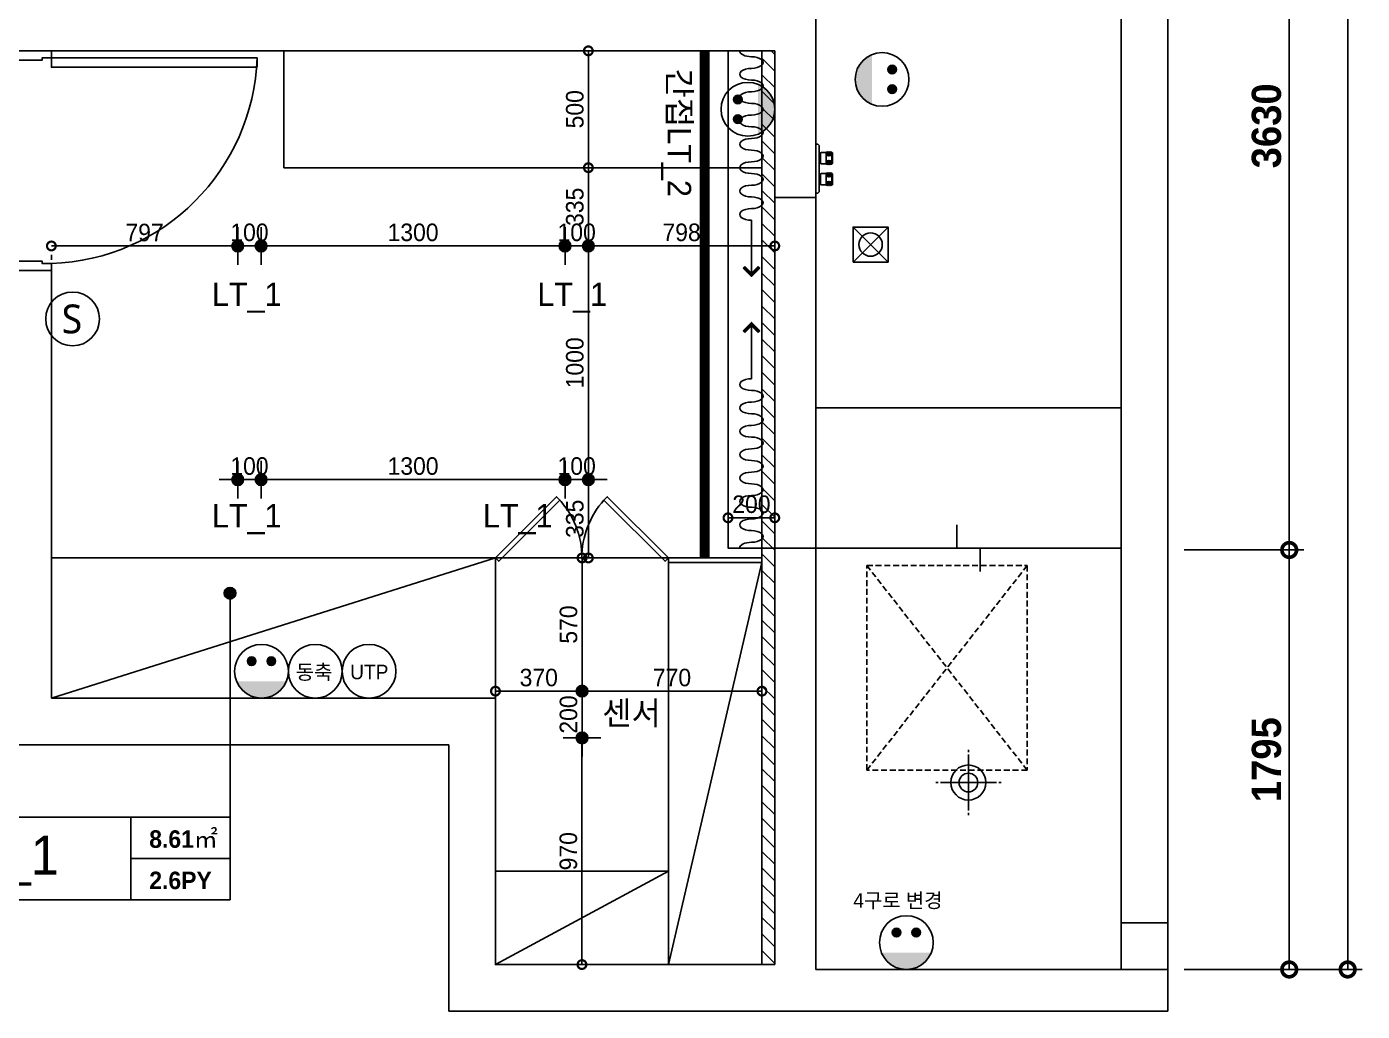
# Model space of a CAD drawing. Header units: inches. Extents: x 157163 to 245256, y -61743 to -20857.
# Drawn here: x 234277 to 239991, y -33965 to -29752 of the extents above; entities that cross this region are included whole.
import ezdxf
from ezdxf.enums import TextEntityAlignment as Align

# ---------------------------------------------------------------- set-up
doc = ezdxf.new("R2010")
doc.units = ezdxf.units.IN
doc.header["$LTSCALE"] = 50
doc.header["$MEASUREMENT"] = 0
doc.linetypes.add('DASHED', pattern=[0.75, 0.5, -0.25])
doc.linetypes.add('HID', pattern=[2.5, 1.5, -1])
for name, color, linetype in [('0-ELC TEXT', 7, 'Continuous'), ('01. F-소품', 3, 'Continuous'), ('03-TEXT', 3, 'Continuous'), ('04-WIN', 4, 'Continuous'), ('06-FUR', 6, 'Continuous'), ('06-LIGHT', 4, 'Continuous'), ('07-DIM WAL', 5, 'Continuous'), ('3.기호.계단선', 30, 'Continuous'), ('CEIL-DOOR', 6, 'Continuous'), ('CO-DO-FR', 7, 'Continuous'), ('CO-DOOR', 8, 'Continuous'), ('F-WALL1', 2, 'Continuous'), ('fin', 5, 'Continuous'), ('FUR', 8, 'DASHED'), ('HAT', 5, 'Continuous'), ('RC-LIGHT', 7, 'Continuous'), ('U-LANP', 6, 'Continuous'), ('설비', 140, 'Continuous')]:
    doc.layers.add(name, color=color, linetype=linetype)
doc.styles.add('넥슨고딕', font='NEXONLv1GothicBold.ttf')
doc.styles.add('스타일1', font='HY울릉도M.TTF')
doc.styles.add('코레일둥고', font='Korail_Round_Gothic_Medium.ttf')
doc.dimstyles.new('30', dxfattribs={"dimscale": 30, "dimtxt": 2.5, "dimasz": 2.5, "dimexe": 1.25, "dimexo": 2, "dimtad": 1, "dimdec": 0, "dimtxsty": '스타일1', "dimblk": 'DOTSMALL', "dimcen": 2.5, "dimclrd": 1, "dimclre": 1, "dimclrt": 7, "dimadec": 0, "dimazin": 0, "dimtfac": 1, "dimtdec": 0, "dimtix": 1, "dimtmove": 0, "dimatfit": 3, "dimldrblk": 'DOTSMALL', "dimfxl": 1.25, "dimarcsym": 0})
doc.dimstyles.new('50', dxfattribs={"dimscale": 50, "dimtxt": 2.5, "dimasz": 2.5, "dimexe": 1.25, "dimexo": 2, "dimtad": 1, "dimdec": 0, "dimtxsty": '넥슨고딕', "dimblk": 'DOTSMALL', "dimcen": 2.5, "dimclrd": 1, "dimclre": 1, "dimclrt": 7, "dimadec": 0, "dimazin": 0, "dimtfac": 1, "dimtdec": 0, "dimtix": 1, "dimtmove": 0, "dimatfit": 3, "dimldrblk": 'DOTSMALL', "dimfxl": 1.25, "dimarcsym": 0})

# ---------------------------------------------------------------- blocks, each defined once
blk = doc.blocks.new('_DOTSMALL')
at = {"color": 0, "linetype": 'ByBlock', "const_width": 0.5}
blk.add_lwpolyline([(-0.0625, 0, 1), (0.0625, 0, 1)], format="xyb", close=True, dxfattribs=at)
blk = doc.blocks.new('*D53')
at = {"layer": '07-DIM WAL', "color": 1, "lineweight": -2, "transparency": 16777216}
for p, q in [((239228.3, -24165.9), (239990.8, -24165.9)), ((239928.3, -24165.9), (239928.3, -33785.9)), ((239228.3, -33785.9), (239990.8, -33785.9))]:
    blk.add_line(p, q, dxfattribs=at)
at = {"layer": 'Defpoints', "color": 0, "transparency": 16777216}
for p in [(239128.3, -24165.9), (239128.3, -33785.9), (239928.3, -33785.9)]:
    blk.add_point(p, dxfattribs=at)
at = {"layer": '07-DIM WAL', "color": 1, "lineweight": -2, "transparency": 16777216, "xscale": 125, "yscale": 125, "zscale": 125}
for p, rotation in [((239928.3, -24165.9), 90), ((239928.3, -33785.9), 270)]:
    blk.add_blockref('_DOTSMALL', p, dxfattribs=dict(at, rotation=rotation))
at = {"layer": '07-DIM WAL', "color": 7, "transparency": 16777216, "insert": (239831.5, -28975.9), "char_height": 125, "attachment_point": 5, "rotation": 90, "style": '넥슨고딕'}
blk.add_mtext('9620', dxfattribs=at)
blk = doc.blocks.new('*D54')
at = {"layer": '07-DIM WAL', "color": 1, "lineweight": -2, "transparency": 16777216}
for p, q in [((239228.3, -31990.9), (239740.8, -31990.9)), ((239678.3, -33785.9), (239678.3, -31990.9)), ((239228.3, -33785.9), (239740.8, -33785.9))]:
    blk.add_line(p, q, dxfattribs=at)
at = {"layer": 'Defpoints', "color": 0, "transparency": 16777216}
for p in [(239128.3, -31990.9), (239678.3, -31990.9), (239128.3, -33785.9)]:
    blk.add_point(p, dxfattribs=at)
at = {"layer": '07-DIM WAL', "color": 1, "lineweight": -2, "transparency": 16777216, "xscale": 125, "yscale": 125, "zscale": 125}
for p, rotation in [((239678.3, -31990.9), 90), ((239678.3, -33785.9), 270)]:
    blk.add_blockref('_DOTSMALL', p, dxfattribs=dict(at, rotation=rotation))
at = {"layer": '07-DIM WAL', "color": 7, "transparency": 16777216, "insert": (239581.5, -32888.4), "char_height": 125, "attachment_point": 5, "rotation": 90, "style": '넥슨고딕'}
blk.add_mtext('1795', dxfattribs=at)
blk = doc.blocks.new('*D55')
at = {"layer": '07-DIM WAL', "color": 1, "lineweight": -2, "transparency": 16777216}
for p, q in [((239228.3, -28360.9), (239740.8, -28360.9)), ((239678.3, -31990.9), (239678.3, -28360.9)), ((239228.3, -31990.9), (239740.8, -31990.9))]:
    blk.add_line(p, q, dxfattribs=at)
at = {"layer": 'Defpoints', "color": 0, "transparency": 16777216}
for p in [(239128.3, -28360.9), (239678.3, -28360.9), (239128.3, -31990.9)]:
    blk.add_point(p, dxfattribs=at)
at = {"layer": '07-DIM WAL', "color": 1, "lineweight": -2, "transparency": 16777216, "xscale": 125, "yscale": 125, "zscale": 125}
for p, rotation in [((239678.3, -28360.9), 90), ((239678.3, -31990.9), 270)]:
    blk.add_blockref('_DOTSMALL', p, dxfattribs=dict(at, rotation=rotation))
at = {"layer": '07-DIM WAL', "color": 7, "transparency": 16777216, "insert": (239581.5, -30175.9), "char_height": 125, "attachment_point": 5, "rotation": 90, "style": '넥슨고딕'}
blk.add_mtext('3630', dxfattribs=at)
blk = doc.blocks.new('A$C004A4CAE')
at = {"layer": 'fin', "color": 6}
for p, q in [((36, 69), (36, 70)), ((84, 69), (36, 69)), ((51, 63), (36, 63)), ((82, 72), (38, 72)), ((84, 63), (69, 63)), ((84, 69), (84, 70)), ((126, 69), (126, 70)), ((174, 69), (126, 69)), ((141, 63), (126, 63)), ((172, 72), (128, 72)), ((174, 63), (159, 63)), ((174, 69), (174, 70)), ((0, 0), (0, 5)), ((200, 15), (10, 15)), ((51, 57), (36, 57)), ((51, 51), (36, 51)), ((36, 23), (36, 45)), ((84, 45), (36, 45)), ((82, 21), (38, 21)), ((43, 15), (43, 21)), ((84, 57), (69, 57)), ((84, 51), (69, 51)), ((77, 15), (77, 21)), ((84, 23), (84, 45)), ((141, 57), (126, 57)), ((141, 51), (126, 51)), ((174, 45), (126, 45)), ((126, 23), (126, 45)), ((172, 21), (128, 21)), ((133, 15), (133, 21)), ((174, 57), (159, 57)), ((174, 51), (159, 51)), ((167, 15), (167, 21)), ((174, 23), (174, 45)), ((210, 0), (210, 5))]:
    blk.add_line(p, q, dxfattribs=at)
for centre, radius, start, end in [((36, 66), 3, 90, 270), ((36, 60), 3, 90, 270), ((38, 70), 2, 90, 180), ((51, 66), 3, 90, 270), ((51, 60), 3, 90, 270), ((69, 66), 3, 270, 90), ((69, 60), 3, 270, 90), ((82, 70), 2, 0, 90), ((84, 66), 3, 270, 90), ((84, 60), 3, 270, 90), ((126, 66), 3, 90, 270), ((126, 60), 3, 90, 270), ((128, 70), 2, 90, 180), ((141, 66), 3, 90, 270), ((141, 60), 3, 90, 270), ((159, 66), 3, 270, 90), ((159, 60), 3, 270, 90), ((172, 70), 2, 0, 90), ((174, 66), 3, 270, 90), ((174, 60), 3, 270, 90), ((10, 5), 10, 90, 180), ((36, 54), 3, 90, 270), ((36, 48), 3, 90, 270), ((38, 23), 2, 180, 270), ((51, 54), 3, 90, 270), ((51, 48), 3, 90, 270), ((69, 54), 3, 270, 90), ((69, 48), 3, 270, 90), ((82, 23), 2, 270, 0), ((84, 54), 3, 270, 90), ((84, 48), 3, 270, 90), ((126, 54), 3, 90, 270), ((126, 48), 3, 90, 270), ((128, 23), 2, 180, 270), ((141, 54), 3, 90, 270), ((141, 48), 3, 90, 270), ((159, 54), 3, 270, 90), ((159, 48), 3, 270, 90), ((172, 23), 2, 270, 0), ((174, 54), 3, 270, 90), ((174, 48), 3, 270, 90), ((200, 5), 10, 0, 90)]:
    blk.add_arc(centre, radius, start, end, dxfattribs=at)
blk = doc.blocks.new('VUDAUSEH')
for p, q in [((216312.3, -30758.9), (216462.3, -30608.9)), ((216312.3, -30608.9), (216462.3, -30758.9))]:
    blk.add_line(p, q)
blk.add_lwpolyline([(216312.3, -30758.9), (216462.3, -30758.9), (216462.3, -30608.9), (216312.3, -30608.9)], close=True)
for points in [[(216755.8, -31882.9), (216755.8, -31982.9), (216855.8, -31982.9), (216855.8, -32082.9)], [(216152.3, -31982.9), (217459.3, -31982.9)]]:
    blk.add_lwpolyline(points)
blk.add_circle((216387.3, -30683.9), 50)
at = {"layer": '04-WIN'}
blk.add_lwpolyline([(217565.5, -33785.9), (217659.3, -33785.9), (217659.3, -23965.9), (217024.3, -23965.9), (217024.3, -24165.9), (217459.3, -24165.9), (217459.3, -33785.9), (217565.5, -33785.9)], dxfattribs=at)
for points in [[(215977.3, -31982.9), (216152.3, -31982.9), (216152.3, -30482.9), (215977.3, -30482.9)], [(217459.3, -33585.9), (217659.3, -33585.9), (217659.3, -33785.9), (217459.3, -33785.9)]]:
    blk.add_lwpolyline(points, close=True, dxfattribs=at)
at = {"layer": 'CO-DO-FR'}
for points in [[(212882.3, -29854.9), (212682.3, -29854.9), (212682.3, -29884.9), (212722.3, -29884.9), (212722.3, -29894.9), (212842.3, -29894.9), (212842.3, -29884.9), (212882.3, -29884.9), (212882.3, -29854.9)], [(212882.3, -30794.9), (212682.3, -30794.9), (212682.3, -30764.9), (212722.3, -30764.9), (212722.3, -30754.9), (212842.3, -30754.9), (212842.3, -30764.9), (212882.3, -30764.9), (212882.3, -30794.9)]]:
    blk.add_lwpolyline(points, close=True, dxfattribs=at)
at = {"layer": 'CO-DOOR'}
blk.add_lwpolyline([(213762.3, -29924.9), (212882.3, -29924.9), (212882.3, -29884.9), (213762.3, -29884.9)], close=True, dxfattribs=at)
blk.add_arc((212852.9, -29855.5), 909.9, 271.8537, 358.1463, dxfattribs=at)
at = {"layer": 'F-WALL1'}
for p, q in [((212882.3, -30794.9), (212682.3, -30794.9)), ((212882.3, -32624.9), (212882.3, -30794.9)), ((216152.3, -31982.9), (215977.3, -31982.9)), ((215977.3, -31982.9), (215977.3, -33764.9)), ((216152.3, -33785.9), (216152.3, -31982.9)), ((214782.3, -32624.9), (212882.3, -32624.9)), ((214782.3, -32624.9), (214782.3, -33764.9)), ((212682.3, -32824.9), (214582.3, -32824.9)), ((214582.3, -32824.9), (214582.3, -33964.9)), ((215977.3, -33764.9), (214782.3, -33764.9)), ((217659.3, -33785.9), (216152.3, -33785.9)), ((217659.3, -33964.9), (217659.3, -33785.9)), ((217659.3, -33964.9), (214582.3, -33964.9))]:
    blk.add_line(p, q, dxfattribs=at)
blk.add_lwpolyline([(216152.3, -28374.9), (215952.3, -28374.9), (215952.3, -29699.9), (212682.3, -29699.9), (212682.3, -29854.9), (215977.3, -29854.9), (215977.3, -30482.9), (216152.3, -30482.9), (216152.3, -29669.9), (216462.3, -29669.9), (216462.3, -28974.9), (216152.3, -28974.9), (216152.3, -28374.9)], dxfattribs=at)
at = {"xscale": -1, "rotation": 270}
blk.add_blockref('A$C004A4CAE', (216152.3, -30464.2), dxfattribs=at)
blk = doc.blocks.new('cjswjdeh')
at = {"layer": '3.기호.계단선'}
h = blk.add_hatch(dxfattribs=at)
h.set_pattern_fill('_USER', color=8, scale=50, angle=135, pattern_type=0)
h.set_pattern_definition([(135, (0, 0), (-35.355339, -35.355339), [])])
h.paths.add_polyline_path([(237477.3, -31982.9), (237477.3, -30482.9), (237477.3, -29854.9), (237422.3, -29854.9), (237422.3, -33764.9), (237477.3, -33764.9)])
blk.add_line((237422.3, -33764.9), (237477.3, -33764.9))
at = {"layer": '06-FUR', "color": 8}
for points in [[(237477.3, -29854.9), (235377.3, -29854.9), (235377.3, -30354.9), (237422.3, -30354.9), (237422.3, -29854.9)], [(234382.3, -32624.9), (234382.3, -32024.9), (237422.3, -32024.9), (237422.3, -33764.9), (236282.3, -33764.9), (236282.3, -32624.9), (234382.3, -32624.9)], [(236282.3, -32624.9), (236282.3, -32024.9), (234382.3, -32624.9)], [(237022.3, -32044.9), (237022.3, -33364.9), (236282.3, -33364.9)], [(236282.3, -33764.9), (237022.3, -33364.9), (237022.3, -33764.9), (237422.3, -32044.9)], [(237422.3, -32024.9), (237022.3, -32024.9), (237022.3, -32044.9), (237422.3, -32044.9), (237422.3, -32024.9)]]:
    blk.add_lwpolyline(points, dxfattribs=at)
for points in [[(237652.3, -31982.9), (238959.3, -31982.9), (238959.3, -31382.9), (237652.3, -31382.9)], [(236282.3, -32024.9), (236296.5, -32039), (236558.1, -31777.4), (236544, -31763.3)], [(237022.3, -32024.9), (237008.2, -32039), (236746.6, -31777.4), (236760.7, -31763.3)]]:
    blk.add_lwpolyline(points, close=True, dxfattribs=at)
for centre, radius, start, end in [((236282.3, -32024.9), 370.1, 0, 43.4518), ((237022.3, -32024.9), 370.5, 138.0941, 180)]:
    blk.add_arc(centre, radius, start, end, dxfattribs=at)
at = {"layer": '3.기호.계단선', "color": 8}
for p, q in [((237422.3, -29854.9), (237422.3, -33764.9)), ((237422.3, -29854.9), (237477.3, -29854.9)), ((237422.3, -33764.9), (237477.3, -33764.9))]:
    blk.add_line(p, q, dxfattribs=at)
at = {"layer": 'FUR', "color": 8}
for p, q in [((238557.3, -32932.7), (237871.3, -32057.7)), ((238557.3, -32057.7), (237871.3, -32932.7))]:
    blk.add_line(p, q, dxfattribs=at)
blk.add_lwpolyline([(238557.3, -32932.7), (237871.3, -32932.7), (237871.3, -32057.7), (238557.3, -32057.7)], close=True, dxfattribs=at)
blk.add_blockref('VUDAUSEH', (21500, 0))
blk = doc.blocks.new('1')
at = {"linetype": 'Continuous'}
h = blk.add_hatch(color=4, dxfattribs=at)
h.dxf.hatch_style = 1
edge = h.paths.add_edge_path()
edge.add_arc((11539653.5, -14273503.8), 37.5, 0, 360)
at = {"color": 1, "linetype": 'Continuous'}
for p, q in [((11539653.5, -14273637.1), (11539653.5, -14273370.5)), ((11539520.2, -14273503.8), (11539786.8, -14273503.8))]:
    blk.add_line(p, q, dxfattribs=at)
at = {"color": 4, "linetype": 'Continuous'}
for radius in [41.5, 37.5]:
    blk.add_circle((11539653.5, -14273503.8), radius, dxfattribs=at)
blk = doc.blocks.new('*D135')
at = {"layer": '07-DIM WAL', "color": 1, "lineweight": -2, "transparency": 16777216}
for p, q in [((236579.8, -30629.9), (236579.8, -30652.4)), ((236579.8, -30689.9), (236679.8, -30689.9)), ((236679.8, -30749.9), (236679.8, -30727.4))]:
    blk.add_line(p, q, dxfattribs=at)
at = {"layer": 'Defpoints', "color": 0, "transparency": 16777216}
for p in [(236579.8, -30689.9), (236679.8, -30689.9), (236679.8, -30689.9)]:
    blk.add_point(p, dxfattribs=at)
at = {"layer": '07-DIM WAL', "color": 1, "lineweight": -2, "transparency": 16777216, "xscale": 75, "yscale": 75, "zscale": 75}
blk.add_blockref('_DOTSMALL', (236579.8, -30689.9), dxfattribs=at)
at = {"layer": '07-DIM WAL', "color": 1, "lineweight": -2, "transparency": 16777216, "xscale": 75, "yscale": 75, "zscale": 75, "rotation": 180}
blk.add_blockref('_DOTSMALL', (236679.8, -30689.9), dxfattribs=at)
at = {"layer": '07-DIM WAL', "color": 7, "transparency": 16777216, "insert": (236629.8, -30632.1), "char_height": 75, "attachment_point": 5, "style": '스타일1'}
blk.add_mtext('100', dxfattribs=at)
blk = doc.blocks.new('*D136')
at = {"layer": '07-DIM WAL', "color": 1, "lineweight": -2, "transparency": 16777216}
for p, q in [((235279.8, -30629.9), (235279.8, -30652.4)), ((236579.8, -30629.9), (236579.8, -30652.4)), ((236579.8, -30689.9), (235279.8, -30689.9))]:
    blk.add_line(p, q, dxfattribs=at)
at = {"layer": 'Defpoints', "color": 0, "transparency": 16777216}
for p in [(235279.8, -30689.9), (235279.8, -30689.9), (236579.8, -30689.9)]:
    blk.add_point(p, dxfattribs=at)
at = {"layer": '07-DIM WAL', "color": 1, "lineweight": -2, "transparency": 16777216, "xscale": 75, "yscale": 75, "zscale": 75, "rotation": 180}
blk.add_blockref('_DOTSMALL', (235279.8, -30689.9), dxfattribs=at)
at = {"layer": '07-DIM WAL', "color": 1, "lineweight": -2, "transparency": 16777216, "xscale": 75, "yscale": 75, "zscale": 75}
blk.add_blockref('_DOTSMALL', (236579.8, -30689.9), dxfattribs=at)
at = {"layer": '07-DIM WAL', "color": 7, "transparency": 16777216, "insert": (235929.8, -30632.1), "char_height": 75, "attachment_point": 5, "style": '스타일1'}
blk.add_mtext('1300', dxfattribs=at)
blk = doc.blocks.new('*D137')
at = {"layer": '07-DIM WAL', "color": 1, "lineweight": -2, "transparency": 16777216}
for p, q in [((235279.8, -30629.9), (235279.8, -30652.4)), ((235279.8, -30689.9), (235179.8, -30689.9)), ((235179.8, -30749.9), (235179.8, -30727.4))]:
    blk.add_line(p, q, dxfattribs=at)
at = {"layer": 'Defpoints', "color": 0, "transparency": 16777216}
for p in [(235179.8, -30689.9), (235179.8, -30689.9), (235279.8, -30689.9)]:
    blk.add_point(p, dxfattribs=at)
at = {"layer": '07-DIM WAL', "color": 1, "lineweight": -2, "transparency": 16777216, "xscale": 75, "yscale": 75, "zscale": 75}
blk.add_blockref('_DOTSMALL', (235179.8, -30689.9), dxfattribs=at)
at = {"layer": '07-DIM WAL', "color": 1, "lineweight": -2, "transparency": 16777216, "xscale": 75, "yscale": 75, "zscale": 75, "rotation": 180}
blk.add_blockref('_DOTSMALL', (235279.8, -30689.9), dxfattribs=at)
at = {"layer": '07-DIM WAL', "color": 7, "transparency": 16777216, "insert": (235229.8, -30632.1), "char_height": 75, "attachment_point": 5, "style": '스타일1'}
blk.add_mtext('100', dxfattribs=at)
blk = doc.blocks.new('매입등')
at = {"layer": 'HAT', "color": 1}
for p, q in [((0, 140), (0, 130)), ((0, 120), (0, -120)), ((-140, 0), (-130, 0)), ((120, 0), (-120, 0)), ((140, 0), (130, 0)), ((-140, 0), (-130, 0)), ((0, -140), (0, -130))]:
    blk.add_line(p, q, dxfattribs=at)
blk.add_circle((0, 0), 40, dxfattribs=at)
at = {"layer": 'U-LANP'}
blk.add_circle((0, 0), 75, dxfattribs=at)
blk = doc.blocks.new('A$C59950440')
at = {"layer": 'CEIL-DOOR'}
blk.add_blockref('매입등', (140, 140), dxfattribs=at)
blk = doc.blocks.new('egoo')
at = {"layer": '설비'}
h = blk.add_hatch(color=140, dxfattribs=at)
edge = h.paths.add_edge_path()
edge.add_arc((1015645.3, 443433.7), 22.3, 0, 360)
h = blk.add_hatch(color=140, dxfattribs=at)
edge = h.paths.add_edge_path()
edge.add_arc((1015747.7, 443433.7), 22.3, 0, 360)
h = blk.add_hatch(color=140, dxfattribs=at)
edge = h.paths.add_edge_path()
edge.add_line((1015826.3, 443329.1), (1015566.6, 443329.1))
edge.add_ellipse((1015696.5, 443381.5), major_axis=(99, 99), ratio=1, start_angle=156.95778, end_angle=293.04222)
at = {"layer": '설비', "color": 140}
for centre, radius in [((1015696.5, 443381.5), 140), ((1015645.3, 443433.7), 22.3), ((1015747.7, 443433.7), 22.3)]:
    blk.add_circle(centre, radius, dxfattribs=at)
blk = doc.blocks.new('SW')
at = {"layer": '설비', "color": 140}
blk.add_circle((11533254.1, -14277699.4), 184, dxfattribs=at)
at = {"layer": '설비', "color": 140, "insert": (11533320, -14277600.8), "char_height": 197.143, "width": 314.327, "attachment_point": 3, "style": '코레일둥고'}
blk.add_mtext('{\\fMalgun Gothic|b0|i0|c129|p50;S}', dxfattribs=at)
blk = doc.blocks.new('*D194')
at = {"layer": '07-DIM WAL', "color": 1, "lineweight": -2, "transparency": 16777216}
for p, q in [((236579.8, -31629.9), (236579.8, -31652.4)), ((236579.8, -31689.9), (236679.8, -31689.9)), ((236679.8, -31749.9), (236679.8, -31727.4))]:
    blk.add_line(p, q, dxfattribs=at)
at = {"layer": 'Defpoints', "color": 0, "transparency": 16777216}
for p in [(236579.8, -31689.9), (236679.8, -31689.9), (236679.8, -31689.9)]:
    blk.add_point(p, dxfattribs=at)
at = {"layer": '07-DIM WAL', "color": 1, "lineweight": -2, "transparency": 16777216, "xscale": 75, "yscale": 75, "zscale": 75}
blk.add_blockref('_DOTSMALL', (236579.8, -31689.9), dxfattribs=at)
at = {"layer": '07-DIM WAL', "color": 1, "lineweight": -2, "transparency": 16777216, "xscale": 75, "yscale": 75, "zscale": 75, "rotation": 180}
blk.add_blockref('_DOTSMALL', (236679.8, -31689.9), dxfattribs=at)
at = {"layer": '07-DIM WAL', "color": 7, "transparency": 16777216, "insert": (236629.8, -31632.1), "char_height": 75, "attachment_point": 5, "style": '스타일1'}
blk.add_mtext('100', dxfattribs=at)
blk = doc.blocks.new('*D195')
at = {"layer": '07-DIM WAL', "color": 1, "lineweight": -2, "transparency": 16777216}
for p, q in [((235279.8, -31629.9), (235279.8, -31652.4)), ((236579.8, -31629.9), (236579.8, -31652.4)), ((236579.8, -31689.9), (235279.8, -31689.9))]:
    blk.add_line(p, q, dxfattribs=at)
at = {"layer": 'Defpoints', "color": 0, "transparency": 16777216}
for p in [(235279.8, -31689.9), (235279.8, -31689.9), (236579.8, -31689.9)]:
    blk.add_point(p, dxfattribs=at)
at = {"layer": '07-DIM WAL', "color": 1, "lineweight": -2, "transparency": 16777216, "xscale": 75, "yscale": 75, "zscale": 75, "rotation": 180}
blk.add_blockref('_DOTSMALL', (235279.8, -31689.9), dxfattribs=at)
at = {"layer": '07-DIM WAL', "color": 1, "lineweight": -2, "transparency": 16777216, "xscale": 75, "yscale": 75, "zscale": 75}
blk.add_blockref('_DOTSMALL', (236579.8, -31689.9), dxfattribs=at)
at = {"layer": '07-DIM WAL', "color": 7, "transparency": 16777216, "insert": (235929.8, -31632.1), "char_height": 75, "attachment_point": 5, "style": '스타일1'}
blk.add_mtext('1300', dxfattribs=at)
blk = doc.blocks.new('*D196')
at = {"layer": '07-DIM WAL', "color": 1, "lineweight": -2, "transparency": 16777216}
for p, q in [((235279.8, -31629.9), (235279.8, -31652.4)), ((235279.8, -31689.9), (235179.8, -31689.9)), ((235179.8, -31749.9), (235179.8, -31727.4))]:
    blk.add_line(p, q, dxfattribs=at)
at = {"layer": 'Defpoints', "color": 0, "transparency": 16777216}
for p in [(235179.8, -31689.9), (235179.8, -31689.9), (235279.8, -31689.9)]:
    blk.add_point(p, dxfattribs=at)
at = {"layer": '07-DIM WAL', "color": 1, "lineweight": -2, "transparency": 16777216, "xscale": 75, "yscale": 75, "zscale": 75}
blk.add_blockref('_DOTSMALL', (235179.8, -31689.9), dxfattribs=at)
at = {"layer": '07-DIM WAL', "color": 1, "lineweight": -2, "transparency": 16777216, "xscale": 75, "yscale": 75, "zscale": 75, "rotation": 180}
blk.add_blockref('_DOTSMALL', (235279.8, -31689.9), dxfattribs=at)
at = {"layer": '07-DIM WAL', "color": 7, "transparency": 16777216, "insert": (235229.8, -31632.1), "char_height": 75, "attachment_point": 5, "style": '스타일1'}
blk.add_mtext('100', dxfattribs=at)
blk = doc.blocks.new('*D197')
at = {"layer": '07-DIM WAL', "color": 1, "lineweight": -2, "transparency": 16777216}
for p, q in [((236679.8, -30689.9), (237477.3, -30689.9)), ((236679.8, -30749.9), (236679.8, -30727.4)), ((237477.3, -30749.9), (237477.3, -30727.4))]:
    blk.add_line(p, q, dxfattribs=at)
at = {"layer": 'Defpoints', "color": 0, "transparency": 16777216}
for p in [(236679.8, -30689.9), (237477.3, -30689.9), (237477.3, -30689.9)]:
    blk.add_point(p, dxfattribs=at)
at = {"layer": '07-DIM WAL', "color": 1, "lineweight": -2, "transparency": 16777216, "xscale": 75, "yscale": 75, "zscale": 75, "rotation": 180}
blk.add_blockref('_DOTSMALL', (236679.8, -30689.9), dxfattribs=at)
at = {"layer": '07-DIM WAL', "color": 1, "lineweight": -2, "transparency": 16777216, "xscale": 75, "yscale": 75, "zscale": 75}
blk.add_blockref('_DOTSMALL', (237477.3, -30689.9), dxfattribs=at)
at = {"layer": '07-DIM WAL', "color": 7, "transparency": 16777216, "insert": (237078.6, -30632.1), "char_height": 75, "attachment_point": 5, "style": '스타일1'}
blk.add_mtext('798', dxfattribs=at)
blk = doc.blocks.new('*D198')
at = {"layer": '07-DIM WAL', "color": 1, "lineweight": -2, "transparency": 16777216}
for p, q in [((236619.8, -30689.9), (236642.3, -30689.9)), ((236679.8, -30689.9), (236679.8, -31689.9)), ((236619.8, -31689.9), (236642.3, -31689.9))]:
    blk.add_line(p, q, dxfattribs=at)
at = {"layer": 'Defpoints', "color": 0, "transparency": 16777216}
for p in [(236679.8, -30689.9), (236679.8, -31689.9), (236679.8, -31689.9)]:
    blk.add_point(p, dxfattribs=at)
at = {"layer": '07-DIM WAL', "color": 1, "lineweight": -2, "transparency": 16777216, "xscale": 75, "yscale": 75, "zscale": 75}
for p, rotation in [((236679.8, -30689.9), 90), ((236679.8, -31689.9), 270)]:
    blk.add_blockref('_DOTSMALL', p, dxfattribs=dict(at, rotation=rotation))
at = {"layer": '07-DIM WAL', "color": 7, "transparency": 16777216, "insert": (236622.1, -31189.9), "char_height": 75, "attachment_point": 5, "rotation": 90, "style": '스타일1'}
blk.add_mtext('1000', dxfattribs=at)
blk = doc.blocks.new('*D199')
at = {"layer": '07-DIM WAL', "color": 1, "lineweight": -2, "transparency": 16777216}
for p, q in [((236619.8, -31689.9), (236642.3, -31689.9)), ((236679.8, -31689.9), (236679.8, -32024.9)), ((236619.8, -32024.9), (236642.3, -32024.9))]:
    blk.add_line(p, q, dxfattribs=at)
at = {"layer": 'Defpoints', "color": 0, "transparency": 16777216}
for p in [(236679.8, -31689.9), (236679.8, -32024.9), (236679.8, -32024.9)]:
    blk.add_point(p, dxfattribs=at)
at = {"layer": '07-DIM WAL', "color": 1, "lineweight": -2, "transparency": 16777216, "xscale": 75, "yscale": 75, "zscale": 75}
for p, rotation in [((236679.8, -31689.9), 90), ((236679.8, -32024.9), 270)]:
    blk.add_blockref('_DOTSMALL', p, dxfattribs=dict(at, rotation=rotation))
at = {"layer": '07-DIM WAL', "color": 7, "transparency": 16777216, "insert": (236622.1, -31857.4), "char_height": 75, "attachment_point": 5, "rotation": 90, "style": '스타일1'}
blk.add_mtext('335', dxfattribs=at)
blk = doc.blocks.new('*D200')
at = {"layer": '07-DIM WAL', "color": 1, "lineweight": -2, "transparency": 16777216}
for p, q in [((236619.8, -30354.9), (236642.3, -30354.9)), ((236679.8, -30689.9), (236679.8, -30354.9)), ((236619.8, -30689.9), (236642.3, -30689.9))]:
    blk.add_line(p, q, dxfattribs=at)
at = {"layer": 'Defpoints', "color": 0, "transparency": 16777216}
for p in [(236679.8, -30354.9), (236679.8, -30354.9), (236679.8, -30689.9)]:
    blk.add_point(p, dxfattribs=at)
at = {"layer": '07-DIM WAL', "color": 1, "lineweight": -2, "transparency": 16777216, "xscale": 75, "yscale": 75, "zscale": 75}
for p, rotation in [((236679.8, -30354.9), 90), ((236679.8, -30689.9), 270)]:
    blk.add_blockref('_DOTSMALL', p, dxfattribs=dict(at, rotation=rotation))
at = {"layer": '07-DIM WAL', "color": 7, "transparency": 16777216, "insert": (236622.1, -30522.4), "char_height": 75, "attachment_point": 5, "rotation": 90, "style": '스타일1'}
blk.add_mtext('335', dxfattribs=at)
blk = doc.blocks.new('*D201')
at = {"layer": '07-DIM WAL', "color": 1, "lineweight": -2, "transparency": 16777216}
for p, q in [((236619.8, -29854.9), (236642.3, -29854.9)), ((236679.8, -30354.9), (236679.8, -29854.9)), ((236619.8, -30354.9), (236642.3, -30354.9))]:
    blk.add_line(p, q, dxfattribs=at)
at = {"layer": 'Defpoints', "color": 0, "transparency": 16777216}
for p in [(236679.8, -29854.9), (236679.8, -29854.9), (236679.8, -30354.9)]:
    blk.add_point(p, dxfattribs=at)
at = {"layer": '07-DIM WAL', "color": 1, "lineweight": -2, "transparency": 16777216, "xscale": 75, "yscale": 75, "zscale": 75}
for p, rotation in [((236679.8, -29854.9), 90), ((236679.8, -30354.9), 270)]:
    blk.add_blockref('_DOTSMALL', p, dxfattribs=dict(at, rotation=rotation))
at = {"layer": '07-DIM WAL', "color": 7, "transparency": 16777216, "insert": (236622.1, -30104.9), "char_height": 75, "attachment_point": 5, "rotation": 90, "style": '스타일1'}
blk.add_mtext('500', dxfattribs=at)
blk = doc.blocks.new('*D202')
at = {"layer": '07-DIM WAL', "color": 1, "lineweight": -2, "transparency": 16777216}
for p, q in [((235179.8, -30689.9), (234382.3, -30689.9)), ((234382.3, -30749.9), (234382.3, -30727.4)), ((235179.8, -30749.9), (235179.8, -30727.4))]:
    blk.add_line(p, q, dxfattribs=at)
at = {"layer": 'Defpoints', "color": 0, "transparency": 16777216}
for p in [(234382.3, -30689.9), (234382.3, -30689.9), (235179.8, -30689.9)]:
    blk.add_point(p, dxfattribs=at)
at = {"layer": '07-DIM WAL', "color": 1, "lineweight": -2, "transparency": 16777216, "xscale": 75, "yscale": 75, "zscale": 75, "rotation": 180}
blk.add_blockref('_DOTSMALL', (234382.3, -30689.9), dxfattribs=at)
at = {"layer": '07-DIM WAL', "color": 1, "lineweight": -2, "transparency": 16777216, "xscale": 75, "yscale": 75, "zscale": 75}
blk.add_blockref('_DOTSMALL', (235179.8, -30689.9), dxfattribs=at)
at = {"layer": '07-DIM WAL', "color": 7, "transparency": 16777216, "insert": (234781.1, -30632.8), "char_height": 75, "attachment_point": 5, "style": '스타일1'}
blk.add_mtext('797', dxfattribs=at)
blk = doc.blocks.new('*D203')
at = {"layer": '07-DIM WAL', "color": 1, "lineweight": -2, "transparency": 16777216}
for p, q in [((236652.8, -32594.9), (236652.8, -32519.9)), ((236592.8, -32594.9), (236615.3, -32594.9)), ((236652.8, -32594.9), (236652.8, -32794.9)), ((236652.8, -32794.9), (236652.8, -32869.9)), ((236712.8, -32794.9), (236690.3, -32794.9))]:
    blk.add_line(p, q, dxfattribs=at)
at = {"layer": 'Defpoints', "color": 0, "transparency": 16777216}
for p in [(236652.8, -32594.9), (236652.8, -32794.9), (236652.8, -32794.9)]:
    blk.add_point(p, dxfattribs=at)
at = {"layer": '07-DIM WAL', "color": 1, "lineweight": -2, "transparency": 16777216, "xscale": 75, "yscale": 75, "zscale": 75}
for p, rotation in [((236652.8, -32594.9), 270), ((236652.8, -32794.9), 90)]:
    blk.add_blockref('_DOTSMALL', p, dxfattribs=dict(at, rotation=rotation))
at = {"layer": '07-DIM WAL', "color": 7, "transparency": 16777216, "insert": (236595.1, -32694.9), "char_height": 75, "attachment_point": 5, "rotation": 90, "style": '스타일1'}
blk.add_mtext('200', dxfattribs=at)
blk = doc.blocks.new('*D204')
at = {"layer": '07-DIM WAL', "color": 1, "lineweight": -2, "transparency": 16777216}
for p, q in [((236652.8, -32534.9), (236652.8, -32557.4)), ((236652.8, -32594.9), (236282.3, -32594.9)), ((236282.3, -32654.9), (236282.3, -32632.4))]:
    blk.add_line(p, q, dxfattribs=at)
at = {"layer": 'Defpoints', "color": 0, "transparency": 16777216}
for p in [(236282.3, -32594.9), (236282.3, -32594.9), (236652.8, -32594.9)]:
    blk.add_point(p, dxfattribs=at)
at = {"layer": '07-DIM WAL', "color": 1, "lineweight": -2, "transparency": 16777216, "xscale": 75, "yscale": 75, "zscale": 75, "rotation": 180}
blk.add_blockref('_DOTSMALL', (236282.3, -32594.9), dxfattribs=at)
at = {"layer": '07-DIM WAL', "color": 1, "lineweight": -2, "transparency": 16777216, "xscale": 75, "yscale": 75, "zscale": 75}
blk.add_blockref('_DOTSMALL', (236652.8, -32594.9), dxfattribs=at)
at = {"layer": '07-DIM WAL', "color": 7, "transparency": 16777216, "insert": (236467.6, -32537.1), "char_height": 75, "attachment_point": 5, "style": '스타일1'}
blk.add_mtext('370', dxfattribs=at)
blk = doc.blocks.new('*D205')
at = {"layer": '07-DIM WAL', "color": 1, "lineweight": -2, "transparency": 16777216}
for p, q in [((236652.8, -32534.9), (236652.8, -32557.4)), ((237422.3, -32534.9), (237422.3, -32557.4)), ((236652.8, -32594.9), (237422.3, -32594.9))]:
    blk.add_line(p, q, dxfattribs=at)
at = {"layer": 'Defpoints', "color": 0, "transparency": 16777216}
for p in [(236652.8, -32594.9), (237422.3, -32594.9), (237422.3, -32594.9)]:
    blk.add_point(p, dxfattribs=at)
at = {"layer": '07-DIM WAL', "color": 1, "lineweight": -2, "transparency": 16777216, "xscale": 75, "yscale": 75, "zscale": 75, "rotation": 180}
blk.add_blockref('_DOTSMALL', (236652.8, -32594.9), dxfattribs=at)
at = {"layer": '07-DIM WAL', "color": 1, "lineweight": -2, "transparency": 16777216, "xscale": 75, "yscale": 75, "zscale": 75}
blk.add_blockref('_DOTSMALL', (237422.3, -32594.9), dxfattribs=at)
at = {"layer": '07-DIM WAL', "color": 7, "transparency": 16777216, "insert": (237037.6, -32537.1), "char_height": 75, "attachment_point": 5, "style": '스타일1'}
blk.add_mtext('770', dxfattribs=at)
blk = doc.blocks.new('*D206')
at = {"layer": '07-DIM WAL', "color": 1, "lineweight": -2, "transparency": 16777216}
for p, q in [((236652.3, -32794.9), (236652.3, -33764.9)), ((236712.3, -32794.9), (236689.8, -32794.9)), ((236615.4, -33764.9), (236614.8, -33764.9))]:
    blk.add_line(p, q, dxfattribs=at)
at = {"layer": 'Defpoints', "color": 0, "transparency": 16777216}
for p in [(236652.3, -32794.9), (236652.3, -33764.9), (236675.4, -33764.9)]:
    blk.add_point(p, dxfattribs=at)
at = {"layer": '07-DIM WAL', "color": 1, "lineweight": -2, "transparency": 16777216, "xscale": 75, "yscale": 75, "zscale": 75}
for p, rotation in [((236652.3, -32794.9), 90), ((236652.3, -33764.9), 270)]:
    blk.add_blockref('_DOTSMALL', p, dxfattribs=dict(at, rotation=rotation))
at = {"layer": '07-DIM WAL', "color": 7, "transparency": 16777216, "insert": (236594.5, -33279.9), "char_height": 75, "attachment_point": 5, "rotation": 90, "style": '스타일1'}
blk.add_mtext('970', dxfattribs=at)
blk = doc.blocks.new('*D207')
at = {"layer": '07-DIM WAL', "color": 1, "lineweight": -2, "transparency": 16777216}
for p, q in [((236592.8, -32024.9), (236615.3, -32024.9)), ((236652.8, -32594.9), (236652.8, -32024.9)), ((236712.8, -32594.9), (236690.3, -32594.9))]:
    blk.add_line(p, q, dxfattribs=at)
at = {"layer": 'Defpoints', "color": 0, "transparency": 16777216}
for p in [(236652.8, -32024.9), (236652.8, -32024.9), (236652.8, -32594.9)]:
    blk.add_point(p, dxfattribs=at)
at = {"layer": '07-DIM WAL', "color": 1, "lineweight": -2, "transparency": 16777216, "xscale": 75, "yscale": 75, "zscale": 75}
for p, rotation in [((236652.8, -32024.9), 90), ((236652.8, -32594.9), 270)]:
    blk.add_blockref('_DOTSMALL', p, dxfattribs=dict(at, rotation=rotation))
at = {"layer": '07-DIM WAL', "color": 7, "transparency": 16777216, "insert": (236595.1, -32309.9), "char_height": 75, "attachment_point": 5, "rotation": 90, "style": '스타일1'}
blk.add_mtext('570', dxfattribs=at)
blk = doc.blocks.new('FFSFDF')
at = {"layer": '01. F-소품'}
blk.add_hatch(color=8, dxfattribs=at).paths.add_polyline_path([(1567672.9, 1746751.1), (1567679.9, 1746744.1), (1567715.3, 1746779.4), (1567679.9, 1746814.8), (1567672.9, 1746807.7), (1567701.2, 1746779.4)])
at = {"layer": '01. F-소품', "color": 8}
for p, q in [((1567474.8, 1746779.4), (1567701.2, 1746779.4)), ((1567672.9, 1746807.7), (1567679.9, 1746814.8)), ((1567672.9, 1746751.1), (1567679.9, 1746744.1))]:
    blk.add_line(p, q, dxfattribs=at)
for points in [[(1567672.9, 1746807.7), (1567701.2, 1746779.4), (1567672.9, 1746751.1)], [(1567679.9, 1746814.8), (1567715.3, 1746779.4), (1567679.9, 1746744.1)]]:
    blk.add_lwpolyline(points, dxfattribs=at)
for centre, start_param, end_param in [((1566799.8, 1746779.4), 1.570796, 4.712389), ((1566899.8, 1746779.4), 1.570796, 4.712389), ((1566999.8, 1746779.4), 1.570796, 4.712389), ((1567099.8, 1746779.4), 1.570796, 4.712389), ((1567199.8, 1746779.4), 1.570796, 4.712389), ((1567299.8, 1746779.4), 1.570796, 4.712389), ((1567399.8, 1746779.4), 1.570796, 4.712389), ((1566749.8, 1746779.4), 6.283185, 7.853982), ((1566849.8, 1746779.4), 4.712389, 7.853982), ((1566949.8, 1746779.4), 4.712389, 7.853982), ((1567049.8, 1746779.4), 4.712389, 7.853982), ((1567149.8, 1746779.4), 4.712389, 7.853982), ((1567249.8, 1746779.4), 4.712389, 7.853982), ((1567349.8, 1746779.4), 4.712389, 7.853982), ((1567449.8, 1746779.4), 4.712389, 7.853982)]:
    blk.add_ellipse(centre, major_axis=(0, -50), ratio=0.5, start_param=start_param, end_param=end_param, dxfattribs=at)
blk = doc.blocks.new('*D209')
at = {"layer": '07-DIM WAL', "color": 1, "lineweight": -2, "transparency": 16777216}
for p, q in [((237277.3, -31922.9), (237277.3, -31815.7)), ((237477.3, -31922.9), (237477.3, -31815.7)), ((237477.3, -31853.2), (237277.3, -31853.2))]:
    blk.add_line(p, q, dxfattribs=at)
at = {"layer": 'Defpoints', "color": 0, "transparency": 16777216}
for p in [(237277.3, -31853.2), (237277.3, -31982.9), (237477.3, -31982.9)]:
    blk.add_point(p, dxfattribs=at)
at = {"layer": '07-DIM WAL', "color": 1, "lineweight": -2, "transparency": 16777216, "xscale": 75, "yscale": 75, "zscale": 75}
blk.add_blockref('_DOTSMALL', (237277.3, -31853.2), dxfattribs=at)
at = {"layer": '07-DIM WAL', "color": 1, "lineweight": -2, "transparency": 16777216, "xscale": 75, "yscale": 75, "zscale": 75, "rotation": 180}
blk.add_blockref('_DOTSMALL', (237477.3, -31853.2), dxfattribs=at)
at = {"layer": '07-DIM WAL', "color": 7, "transparency": 16777216, "insert": (237377.3, -31795.5), "char_height": 75, "attachment_point": 5, "style": '스타일1'}
blk.add_mtext('200', dxfattribs=at)

msp = doc.modelspace()

# ---------------------------------------------------------------- hatches: boundary and pattern name
at = {"layer": '0-ELC TEXT'}
h = msp.add_hatch(color=256, dxfattribs=at)
h.dxf.hatch_style = 1
edge = h.paths.add_edge_path()
edge.add_arc((235146.8, -32175.7), 25, -90, 270, ccw=False)
h = msp.add_hatch(color=256, dxfattribs=at)
h.dxf.hatch_style = 1
edge = h.paths.add_edge_path()
edge.add_arc((235146.8, -32175.7), 25, -90, 270, ccw=False)

# ---------------------------------------------------------------- linework, layer by layer
for p, q in [((235146.8, -33133.5), (235146.8, -32175.7)), ((234722.1, -33487.3), (234722.1, -33133.5)), ((234722.1, -33310.4), (235146.8, -33310.4))]:
    msp.add_line(p, q, dxfattribs=at)
msp.add_lwpolyline([(233664.9, -33133.5), (235146.8, -33133.5), (235146.8, -33487.3), (233664.9, -33487.3)], close=True, dxfattribs=at)
msp.add_circle((235146.8, -32175.7), 25, dxfattribs=at)
msp.add_circle((235146.8, -32175.7), 25, dxfattribs=at)
at = {"layer": '06-LIGHT', "color": 10, "linetype": 'HID', "const_width": 43.2}
msp.add_lwpolyline([(237177.3, -32024.9), (237177.3, -29854.9)], dxfattribs=at)
at = {"layer": '06-LIGHT'}
msp.add_lwpolyline([(237277.3, -29854.9), (237277.3, -31982.9), (237477.3, -31982.9)], dxfattribs=at)
at = {"layer": '설비', "color": 140}
for centre in [(235511.3, -32509.9), (235741.3, -32509.9)]:
    msp.add_circle(centre, 115, dxfattribs=at)

# ---------------------------------------------------------------- block references
msp.add_blockref('cjswjdeh', (0, 0))
at = {"color": 0, "rotation": 270}
msp.add_blockref('FFSFDF', (-1509402.1, 1536894.9), dxfattribs=at)
at = {"color": 0, "xscale": -1, "rotation": 270}
msp.add_blockref('FFSFDF', (-1509402.1, -1598732.7), dxfattribs=at)
at = {"layer": 'RC-LIGHT', "xscale": -0.6024096385271789, "yscale": 0.6024096385271789, "zscale": 0.6024096385271789}
for p, rotation in [((-8363316.4, 6920908.6), 89.99999999999987), ((-8363216.4, 6920908.6), 89.99999999999986), ((-8361916.4, 6920908.6), 89.99999999999984), ((-8361816.4, 6920908.6), 89.99999999999984), ((-8363316.4, 6919908.6), 89.99999999999986), ((-8363216.4, 6919908.6), 89.99999999999984), ((-8361916.4, 6919908.6), 89.99999999999982), ((-8361816.4, 6919908.6), 89.99999999999984), ((-8361843.4, 6919003.6), 89.99999999999977), ((-8361843.4, 6918803.6), 89.99999999999977)]:
    msp.add_blockref('1', p, dxfattribs=dict(at, rotation=rotation))
at = {"layer": 'RC-LIGHT', "xscale": -1}
msp.add_blockref('A$C59950440', (238445.8, -33125.9), dxfattribs=at)
at = {"layer": '설비', "color": 140, "yscale": 0.8214285869294655, "zscale": 0.8214285869294655}
for p, xscale, rotation in [((-126269.9, -864299.4), -0.8214285869294655, 270), ((601568.6, 804217.2), -0.8214285869294655, 89.99999999999994), ((-599040.8, -396716.1), 0.8214285869294655, 359.9999999999999)]:
    msp.add_blockref('egoo', p, dxfattribs=dict(at, xscale=xscale, rotation=rotation))
at = {"layer": '설비', "color": 140}
for name, p, xscale, yscale, zscale in [('SW', (-6973810.6, 8892560), 0.625, 0.625, 0.625), ('egoo', (1072362.3, -397877.1), -0.8214285869294655, 0.8214285869294655, 0.8214285869294655)]:
    msp.add_blockref(name, p, dxfattribs=dict(at, xscale=xscale, yscale=yscale, zscale=zscale))

# ---------------------------------------------------------------- texts
at = {"layer": '03-TEXT'}
for s, height, style, p in [('방_1', 166.67, '코레일둥고', (234189.1, -33379.8)), ('8.61㎡', 75, '넥슨고딕', (234947.7, -33265.3)), ('2.6PY', 75, '넥슨고딕', (234934.9, -33442.2))]:
    msp.add_text(s, height=height, dxfattribs=dict(at, style=style)).set_placement(p, align=Align.CENTER)
at = {"layer": '설비', "color": 30, "style": '코레일둥고'}
msp.add_text('간접LT_2', height=100, rotation=270, dxfattribs=at).set_placement((237019.5, -29930.9))
for s, p in [('LT_1', (235069, -30946.7)), ('LT_1', (236461.9, -30946.7)), ('LT_1', (235069, -31894.4)), ('LT_1', (236228.4, -31894.4)), ('센서', (236738.8, -32738.6))]:
    msp.add_text(s, height=100, dxfattribs=at).set_placement(p)
at = {"layer": '설비', "color": 140, "style": '코레일둥고'}
for s, p in [('동축', (235428.2, -32544.6)), ('UTP', (235660.8, -32544.2)), ('4구로 변경', (237813.2, -33521.9))]:
    msp.add_text(s, height=62.5, dxfattribs=at).set_placement(p)

# ---------------------------------------------------------------- dimensions: what is measured, and where the dimension line sits
at = {"layer": '07-DIM WAL'}
for base, p1, p2, dimstyle, picture, middle in [((239928.3, -33785.9), (239128.3, -24165.9), (239128.3, -33785.9), '50', '*D53', (239831.5, -28975.9)), ((239678.3, -28360.9), (239128.3, -31990.9), (239128.3, -28360.9), '50', '*D55', (239581.5, -30175.9)), ((236679.8, -29854.9), (236679.8, -30354.9), (236679.8, -29854.9), '30', '*D201', (236622.1, -30104.9)), ((236679.8, -30354.9), (236679.8, -30689.9), (236679.8, -30354.9), '30', '*D200', (236622.1, -30522.4)), ((236679.8, -31689.9), (236679.8, -30689.9), (236679.8, -31689.9), '30', '*D198', (236622.1, -31189.9)), ((236679.8, -32024.9), (236679.8, -31689.9), (236679.8, -32024.9), '30', '*D199', (236622.1, -31857.4)), ((239678.3, -31990.9), (239128.3, -33785.9), (239128.3, -31990.9), '50', '*D54', (239581.5, -32888.4)), ((236652.8, -32024.9), (236652.8, -32594.9), (236652.8, -32024.9), '30', '*D207', (236595.1, -32309.9)), ((236652.8, -32794.9), (236652.8, -32594.9), (236652.8, -32794.9), '30', '*D203', (236595.1, -32694.9)), ((236652.3, -33764.9), (236652.3, -32794.9), (236675.4, -33764.9), '30', '*D206', (236594.5, -33279.9))]:
    dim = msp.add_linear_dim(base=base, p1=p1, p2=p2, angle=90, dimstyle=dimstyle, dxfattribs=at)
    dim.commit()
    dim.dimension.update_dxf_attribs({"geometry": picture, "text_midpoint": middle})
for base, p1, p2, picture, middle in [((234382.3499385, -30689.8886064), (235179.8499385, -30689.8886064), (234382.3499385, -30689.8886064), '*D202', (234781.0999385, -30632.7897382)), ((235179.8, -30689.9), (235279.8, -30689.9), (235179.8, -30689.9), '*D137', (235229.8, -30632.1)), ((235279.8, -30689.9), (236579.8, -30689.9), (235279.8, -30689.9), '*D136', (235929.8, -30632.1)), ((236679.8, -30689.9), (236579.8, -30689.9), (236679.8, -30689.9), '*D135', (236629.8, -30632.1)), ((237477.3499385, -30689.8886064), (236679.8499385, -30689.8886064), (237477.3499385, -30689.8886064), '*D197', (237078.5999385, -30632.1406037)), ((235179.8, -31689.9), (235279.8, -31689.9), (235179.8, -31689.9), '*D196', (235229.8, -31632.1)), ((235279.8, -31689.9), (236579.8, -31689.9), (235279.8, -31689.9), '*D195', (235929.8, -31632.1)), ((236679.8, -31689.9), (236579.8, -31689.9), (236679.8, -31689.9), '*D194', (236629.8, -31632.1)), ((237277.3, -31853.2), (237477.3, -31982.9), (237277.3, -31982.9), '*D209', (237377.3, -31795.5)), ((236282.3499385, -32594.8886064), (236652.8499385, -32594.8886064), (236282.3499385, -32594.8886064), '*D204', (236467.5999385, -32537.1406038)), ((237422.3499385, -32594.8886064), (236652.8499385, -32594.8886064), (237422.3499385, -32594.8886064), '*D205', (237037.5999385, -32537.1406037))]:
    dim = msp.add_linear_dim(base=base, p1=p1, p2=p2, dimstyle='30', dxfattribs=at)
    dim.commit()
    dim.dimension.update_dxf_attribs({"geometry": picture, "text_midpoint": middle})

doc.saveas('drawing.dxf')
